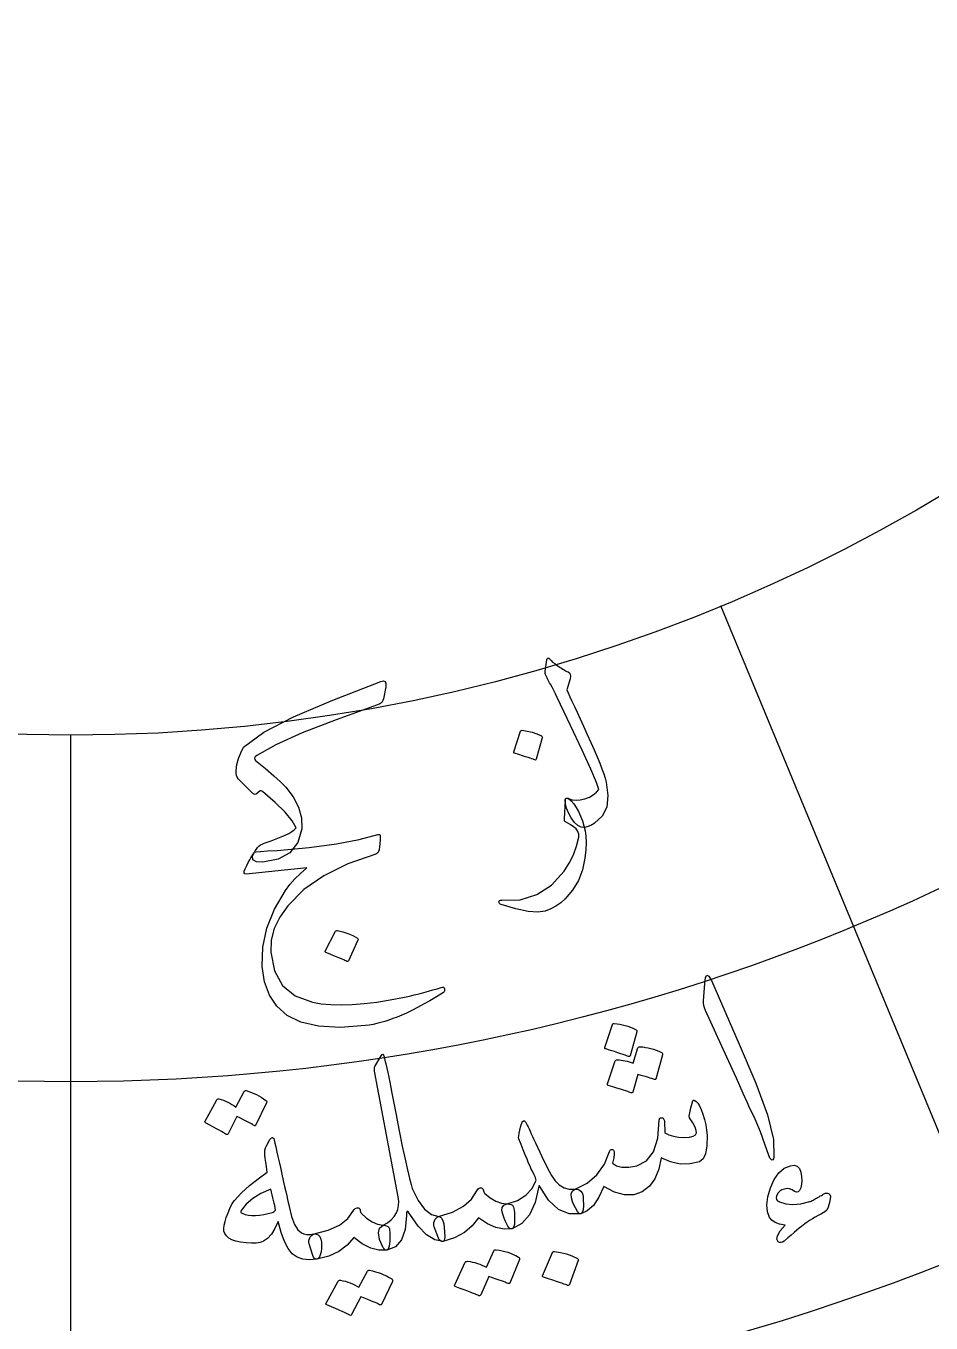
# Model space of a CAD drawing. Header units: millimetres. Extents: x -65 to 65, y -65 to 84.
# Drawn here: x -0.58 to 11.07, y -29.42 to -12.73 of the extents above; entities that cross this region are included whole.
import ezdxf

# ---------------------------------------------------------------- set-up
doc = ezdxf.new("R2010")
doc.units = ezdxf.units.MM
for name, color, linetype in [('ENGRAVE', 7, 'Continuous'), ('ENGRAVE_FINE', 8, 'Continuous'), ('GUIDE', 3, 'Continuous'), ('TEXT', 5, 'Continuous')]:
    doc.layers.add(name, color=color, linetype=linetype)

msp = doc.modelspace()

# ---------------------------------------------------------------- linework, layer by layer
at = {"layer": 'ENGRAVE'}
for radius in [57.525, 48.6086, 39.6922, 30.7759, 21.8595]:
    msp.add_circle((0, 0), radius, dxfattribs=at)
at = {"layer": 'ENGRAVE_FINE'}
for points in [[(11.7774, -28.4332), (8.3653, -20.1955)], [(0, -30.7759), (0, -21.8595)]]:
    msp.add_lwpolyline(points, dxfattribs=at)
for radius in [53.0668, 44.1504, 35.2341, 26.3177]:
    msp.add_circle((0, 0), radius, dxfattribs=at)
at = {"layer": 'GUIDE'}
msp.add_circle((0, 0), 59.475, dxfattribs=at)
at = {"layer": 'TEXT'}
for points in [[(6.1381, -20.8678), (6.1453, -20.8674), (6.1527, -20.8702), (6.1603, -20.8764), (6.1681, -20.8858), (6.1801, -20.9001), (6.1992, -20.9178), (6.2256, -20.9387), (6.2593, -20.9629), (6.2783, -20.9754), (6.2969, -20.9874), (6.315, -20.9989), (6.3326, -21.0099), (6.3497, -21.0202), (6.3666, -21.0295), (6.3832, -21.0378), (6.3995, -21.0451), (6.416, -21.0574), (6.4254, -21.076), (6.4277, -21.101), (6.4229, -21.1323), (6.3841, -21.2753), (6.4005, -21.3158), (6.4217, -21.3649), (6.4477, -21.4227), (6.4786, -21.4891), (6.5139, -21.5646), (6.5532, -21.6499), (6.5966, -21.7449), (6.6441, -21.8496), (6.6922, -21.9532), (6.7352, -22.0491), (6.7731, -22.1373), (6.8058, -22.2179), (6.8335, -22.2907), (6.8563, -22.3557), (6.8743, -22.4129), (6.8874, -22.4624), (6.9116, -22.6369), (6.895, -22.7834), (6.8375, -22.9016), (6.7388, -22.9912), (6.722, -23.0022), (6.7053, -23.0119), (6.6889, -23.0203), (6.6728, -23.0273), (6.6569, -23.0331), (6.6415, -23.038), (6.6263, -23.0419), (6.6116, -23.0449), (6.5668, -23.0433), (6.5229, -23.0225), (6.4801, -22.9825), (6.4383, -22.9233), (6.4026, -22.8574), (6.3778, -22.7972), (6.3638, -22.7428), (6.3606, -22.6942), (6.3618, -22.6851), (6.3644, -22.678), (6.3685, -22.6731), (6.3739, -22.6704), (6.3815, -22.6691), (6.3887, -22.6695), (6.3956, -22.6718), (6.4022, -22.6758), (6.4498, -22.6914), (6.5009, -22.6971), (6.5556, -22.6929), (6.6137, -22.6788), (6.6719, -22.655), (6.7217, -22.6268), (6.7629, -22.5944), (6.7957, -22.5576), (6.7641, -22.4658), (6.6918, -22.2979), (6.5794, -22.0537), (6.4279, -21.7328), (6.2591, -21.3762), (6.2369, -21.3287), (6.2149, -21.2842), (6.1929, -21.2426), (6.171, -21.2039), (6.1597, -21.1846), (6.1497, -21.1669), (6.1412, -21.1506), (6.1341, -21.1358), (6.128, -21.1228), (6.1228, -21.1118), (6.1184, -21.1029), (6.1147, -21.0961), (6.1082, -21.0804), (6.1043, -21.0656), (6.103, -21.0517), (6.1043, -21.0388), (6.1227, -20.8891), (6.1251, -20.881), (6.1285, -20.8748), (6.1328, -20.8704), (6.1381, -20.8678)], [(4.0515, -21.2367), (4.0234, -21.3896), (4.0156, -21.4148), (4.0004, -21.4365), (3.9777, -21.4546), (3.9475, -21.4692), (3.4158, -21.6603), (2.9779, -21.8291), (2.636, -21.9815), (2.3922, -22.1222), (2.3732, -22.139), (2.3645, -22.1551), (2.3659, -22.1706), (2.3776, -22.1853), (2.5038, -22.2891), (2.6108, -22.3804), (2.6982, -22.4595), (2.7656, -22.5265), (2.8628, -22.6542), (2.9299, -22.7859), (2.9664, -22.9219), (2.9718, -23.0623), (2.9203, -23.2395), (2.8192, -23.3711), (2.6687, -23.4562), (2.4693, -23.494), (2.3871, -23.4892), (2.3433, -23.4632), (2.3378, -23.4164), (2.3705, -23.3488), (2.3873, -23.325), (2.4014, -23.306), (2.4128, -23.2916), (2.4214, -23.282), (2.441, -23.2709), (2.4608, -23.2609), (2.4807, -23.2521), (2.5007, -23.2445), (2.576, -23.2185), (2.644, -23.1934), (2.7048, -23.169), (2.7584, -23.1456), (2.8048, -23.1225), (2.8439, -23.0991), (2.8757, -23.0756), (2.9003, -23.0519), (2.8469, -22.9592), (2.7564, -22.8506), (2.6295, -22.7257), (2.467, -22.5839), (2.4586, -22.5779), (2.4504, -22.5744), (2.4425, -22.5732), (2.4349, -22.5744), (2.3836, -22.6188), (2.3723, -22.6228), (2.3587, -22.6197), (2.3429, -22.6097), (2.3248, -22.5925), (2.1526, -22.4186), (2.1395, -22.4001), (2.131, -22.377), (2.127, -22.3495), (2.1276, -22.3175), (2.1381, -22.2374), (2.1575, -22.16), (2.1858, -22.0854), (2.2228, -22.0136), (2.4839, -21.8223), (2.8672, -21.6221), (3.3694, -21.4065), (3.9874, -21.1669), (4.0219, -21.1606), (4.0441, -21.1701), (4.054, -21.1955), (4.0515, -21.2367)], [(5.7869, -21.8089), (5.7895, -21.804), (5.7941, -21.8003), (5.8006, -21.7978), (5.809, -21.7964), (5.8733, -21.8054), (5.9358, -21.8206), (5.9966, -21.842), (6.0556, -21.8695), (6.062, -21.8745), (6.0658, -21.8801), (6.067, -21.8865), (6.0655, -21.8936), (5.989, -22.1683), (5.9853, -22.1754), (5.9788, -22.1786), (5.9697, -22.1779), (5.958, -22.1733), (5.9478, -22.1694), (5.9319, -22.1636), (5.9103, -22.1561), (5.8829, -22.1467), (5.8495, -22.1356), (5.8097, -22.1227), (5.7634, -22.1082), (5.7108, -22.0919), (5.7035, -22.0888), (5.6993, -22.0849), (5.6981, -22.0802), (5.6999, -22.0748)], [(6.4052, -22.6749), (6.4398, -22.7043), (6.4727, -22.742), (6.5039, -22.7882), (6.5334, -22.8428), (6.5598, -22.9012), (6.5827, -22.9619), (6.602, -23.0248), (6.6177, -23.0901), (6.627, -23.1582), (6.6296, -23.2391), (6.6254, -23.3328), (6.6143, -23.4393), (6.5836, -23.5895), (6.531, -23.7276), (6.4563, -23.8534), (6.3594, -23.9667), (6.303, -24.0172), (6.2414, -24.0601), (6.1746, -24.0954), (6.1027, -24.123), (6.0101, -24.1361), (5.8846, -24.1266), (5.7267, -24.094), (5.5369, -24.0377), (5.5252, -24.0318), (5.5166, -24.0242), (5.511, -24.0152), (5.5086, -24.0046), (5.5102, -23.9947), (5.5168, -23.9878), (5.5284, -23.9839), (5.5449, -23.983), (5.7817, -23.9759), (5.9954, -23.9109), (6.1844, -23.7887), (6.3474, -23.6098), (6.4137, -23.5063), (6.467, -23.3985), (6.5074, -23.2866), (6.535, -23.1705), (6.5367, -23.1523), (6.5346, -23.133), (6.5289, -23.1126), (6.5194, -23.0912), (6.5006, -23.0651), (6.4685, -23.0369), (6.4233, -23.0066), (6.3648, -22.9739), (6.3579, -22.9681), (6.3533, -22.9596), (6.3508, -22.9483), (6.3505, -22.9344), (6.3637, -22.6933), (6.3649, -22.6842), (6.3675, -22.6772), (6.3716, -22.6723), (6.377, -22.6695), (6.3846, -22.6682), (6.3918, -22.6687), (6.3987, -22.6709), (6.4052, -22.6749)], [(2.656, -23.3407), (3.0655, -23.3051), (3.4176, -23.2577), (3.7121, -23.2011), (3.9486, -23.1375), (3.9559, -23.1354), (3.9624, -23.1348), (3.9681, -23.1357), (3.9731, -23.1382), (3.9771, -23.1421), (3.9799, -23.1473), (3.9815, -23.1536), (3.9819, -23.1612), (3.9807, -23.1913), (3.9792, -23.2189), (3.9775, -23.2441), (3.9756, -23.2669), (3.9735, -23.2873), (3.9711, -23.3053), (3.9686, -23.3208), (3.9658, -23.3339), (3.9588, -23.3553), (3.9493, -23.3719), (3.9373, -23.3835), (3.9229, -23.3902), (3.5644, -23.5157), (3.2565, -23.667), (2.9986, -23.8462), (2.7904, -24.0549), (2.688, -24.1984), (2.6175, -24.3457), (2.5794, -24.4969), (2.5741, -24.6524), (2.62, -24.8907), (2.7239, -25.0778), (2.8868, -25.213), (3.109, -25.2951), (3.2219, -25.3138), (3.345, -25.3251), (3.4783, -25.3286), (3.6218, -25.3244), (3.7751, -25.3124), (3.9379, -25.2926), (4.11, -25.265), (4.2915, -25.2293), (4.3557, -25.2149), (4.4186, -25.2), (4.4804, -25.1848), (4.5411, -25.1692), (4.6, -25.1534), (4.657, -25.1374), (4.7119, -25.1212), (4.7647, -25.1049), (4.781, -25.101), (4.7935, -25.1027), (4.8023, -25.1101), (4.8072, -25.1231), (4.8089, -25.1389), (4.8073, -25.1517), (4.8025, -25.1615), (4.7945, -25.1681), (4.7046, -25.2242), (4.6189, -25.2754), (4.5374, -25.3219), (4.4602, -25.3636), (4.3877, -25.4008), (4.32, -25.4336), (4.2573, -25.4622), (4.1995, -25.4864), (4.1447, -25.5062), (4.0911, -25.5244), (4.0388, -25.5411), (3.9878, -25.5563), (3.9378, -25.5695), (3.8886, -25.5805), (3.8401, -25.5893), (3.7924, -25.5958), (3.4637, -25.6188), (3.1859, -25.6037), (2.9596, -25.5522), (2.7853, -25.4656), (2.6525, -25.3472), (2.5543, -25.2025), (2.4903, -25.0319), (2.4599, -24.8356), (2.4685, -24.5875), (2.5224, -24.3419), (2.6203, -24.0987), (2.7608, -23.8572), (2.8173, -23.7823), (2.8821, -23.709), (2.9553, -23.6373), (3.0369, -23.5671), (2.2577, -23.648), (2.2382, -23.6418), (2.229, -23.6281), (2.23, -23.6069), (2.2413, -23.5784), (2.2636, -23.5362), (2.2838, -23.4982), (2.3019, -23.4645), (2.3179, -23.435), (2.332, -23.4099), (2.344, -23.3895), (2.3541, -23.3737), (2.3622, -23.3626), (2.3827, -23.3587), (2.4385, -23.3539), (2.5296, -23.3481), (2.656, -23.3407)], [(3.4057, -24.3822), (3.4093, -24.3776), (3.4148, -24.3744), (3.4221, -24.3725), (3.4314, -24.372), (3.4995, -24.388), (3.5648, -24.4099), (3.6274, -24.4377), (3.6872, -24.4715), (3.6933, -24.4771), (3.6966, -24.4831), (3.6969, -24.4896), (3.6943, -24.4965), (3.5723, -24.762), (3.5673, -24.7686), (3.5599, -24.7711), (3.5502, -24.7694), (3.5381, -24.7636), (3.5277, -24.7586), (3.5114, -24.7511), (3.4892, -24.7413), (3.461, -24.729), (3.4266, -24.7143), (3.3854, -24.6972), (3.3376, -24.6777), (3.2831, -24.6557), (3.2757, -24.6518), (3.2717, -24.6475), (3.2711, -24.6427), (3.2738, -24.6375)], [(8.1578, -25.0521), (8.1679, -24.9783), (8.1853, -24.9478), (8.2102, -24.9606), (8.2427, -25.0167), (8.5973, -25.8346), (8.8158, -26.3362), (8.9646, -26.7455), (9.0417, -27.0631), (9.0462, -27.2894), (9.0401, -27.31), (9.0327, -27.3225), (9.0241, -27.3267), (9.0143, -27.3228), (9.0048, -27.3147), (8.9961, -27.3031), (8.9881, -27.2878), (8.9809, -27.269), (8.9318, -27.1199), (8.8728, -26.964), (8.804, -26.8014), (8.7255, -26.6319), (8.7059, -26.5873), (8.6517, -26.4673), (8.5632, -26.2718), (8.4407, -26.0005), (8.1661, -25.3999), (8.1538, -25.3672), (8.1456, -25.3361), (8.1415, -25.3065), (8.1414, -25.2784)], [(6.9679, -25.5816), (6.9708, -25.5762), (6.9759, -25.572), (6.983, -25.5691), (6.9924, -25.5675), (7.0283, -25.5714), (7.0637, -25.577), (7.0984, -25.5841), (7.1325, -25.5927), (7.1662, -25.603), (7.1998, -25.6152), (7.2333, -25.6293), (7.2667, -25.6453), (7.2757, -25.6519), (7.2813, -25.6591), (7.2835, -25.6667), (7.2822, -25.6748), (7.1966, -25.9848), (7.1921, -25.9913), (7.1847, -25.9938), (7.1744, -25.9924), (7.1612, -25.9871), (7.1498, -25.9827), (7.1321, -25.9763), (7.1079, -25.9679), (7.0774, -25.9575), (7.0401, -25.9451), (6.9957, -25.9308), (6.9441, -25.9147), (6.8853, -25.8966), (6.8772, -25.8931), (6.8725, -25.8888), (6.8711, -25.8835), (6.8731, -25.8774)], [(7.2975, -25.8814), (7.3005, -25.8759), (7.3056, -25.8716), (7.3128, -25.8686), (7.3222, -25.8669), (7.3587, -25.8704), (7.3946, -25.8755), (7.4298, -25.8821), (7.4643, -25.8904), (7.4985, -25.9003), (7.5326, -25.9121), (7.5666, -25.9258), (7.6006, -25.9413), (7.6079, -25.947), (7.6124, -25.9539), (7.6142, -25.9621), (7.6131, -25.9717), (7.528, -26.2831), (7.5246, -26.2878), (7.518, -26.2897), (7.5083, -26.2887), (7.4955, -26.2848), (7.487, -26.282), (7.4738, -26.2778), (7.4558, -26.2721), (7.4331, -26.2649), (7.4057, -26.2564), (7.3736, -26.2468), (7.337, -26.2361), (7.2957, -26.2244), (7.2308, -26.4528), (7.2262, -26.4592), (7.2186, -26.4618), (7.2081, -26.4604), (7.1948, -26.4551), (7.1833, -26.4507), (7.1653, -26.4443), (7.1409, -26.4359), (7.1099, -26.4255), (7.0721, -26.4131), (7.0271, -26.3989), (6.9748, -26.3828), (6.9152, -26.3647), (6.9085, -26.3609), (6.9048, -26.3562), (6.9041, -26.3508), (6.9063, -26.3446), (7.0049, -26.0484), (7.0079, -26.0429), (7.0131, -26.0387), (7.0204, -26.0358), (7.0299, -26.0342), (7.0557, -26.037), (7.0816, -26.0404), (7.1074, -26.0445), (7.1332, -26.0493), (7.1588, -26.0551), (7.1841, -26.0621), (7.2091, -26.0703), (7.2338, -26.0798)], [(4.7364, -28.0518), (4.7572, -28.0591), (4.7743, -28.0776), (4.7877, -28.1072), (4.7975, -28.1481), (4.8085, -28.2457), (4.811, -28.3158), (4.8051, -28.3584), (4.7907, -28.3734), (4.6838, -28.3539), (4.5768, -28.2885), (4.4701, -28.1774), (4.3639, -28.0205), (4.3426, -27.9915), (4.3279, -27.9848), (4.3199, -28.0005), (4.3186, -28.0385), (4.3038, -28.2177), (4.2566, -28.3522), (4.1768, -28.4419), (4.0647, -28.4865), (4.0536, -28.4856), (4.0422, -28.4796), (4.0306, -28.4687), (4.0187, -28.4528), (3.9727, -28.3465), (3.9575, -28.2628), (3.9729, -28.2019), (4.0186, -28.1636), (4.075, -28.1322), (4.1227, -28.0955), (4.1616, -28.0535), (4.1917, -28.0065), (4.2089, -27.9608), (4.2179, -27.9109), (4.2189, -27.8567), (4.2119, -27.7982), (3.9086, -26.1836), (3.9062, -26.1622), (3.9062, -26.1446), (3.9084, -26.1308), (3.9129, -26.1207), (3.9919, -25.9841), (4.0047, -25.9681), (4.0155, -25.9649), (4.0245, -25.9742), (4.0315, -25.9963), (4.042, -26.0407), (4.0533, -26.0892), (4.0654, -26.1416), (4.0784, -26.1981), (4.0918, -26.2586), (4.1053, -26.3232), (4.1187, -26.3919), (4.1321, -26.4648), (4.181, -26.7209), (4.2253, -26.9477), (4.2653, -27.1451), (4.3007, -27.3132), (4.3314, -27.4518), (4.357, -27.5607), (4.3775, -27.6399), (4.3929, -27.6894), (4.4683, -27.8439), (4.5507, -27.9559), (4.6402, -28.0252), (4.7364, -28.0518)], [(2.2286, -26.4416), (2.2325, -26.4367), (2.2382, -26.4335), (2.2458, -26.432), (2.2552, -26.4321), (2.29, -26.4425), (2.3237, -26.4543), (2.3566, -26.4676), (2.3886, -26.4822), (2.4199, -26.4985), (2.4507, -26.5166), (2.4812, -26.5365), (2.5112, -26.5582), (2.5172, -26.5652), (2.5203, -26.5728), (2.5205, -26.5813), (2.5177, -26.5904), (2.3773, -26.8798), (2.373, -26.8838), (2.3663, -26.8844), (2.3571, -26.8816), (2.3454, -26.8753), (2.3373, -26.8694), (2.3241, -26.8613), (2.306, -26.8511), (2.283, -26.8389), (2.2547, -26.8244), (2.2211, -26.8073), (2.1821, -26.7876), (2.1377, -26.7654), (2.0225, -26.9888), (2.0169, -26.9958), (2.0092, -26.998), (1.9994, -26.9953), (1.9874, -26.9878), (1.9771, -26.9813), (1.9609, -26.9715), (1.9388, -26.9586), (1.9107, -26.9424), (1.8764, -26.9231), (1.8354, -26.9005), (1.7878, -26.8746), (1.7334, -26.8455), (1.7277, -26.8404), (1.725, -26.8351), (1.7253, -26.8297), (1.7286, -26.824), (1.8794, -26.5487), (1.8833, -26.5438), (1.8891, -26.5407), (1.8968, -26.5392), (1.9062, -26.5395), (1.9356, -26.5472), (1.9643, -26.5566), (1.9922, -26.5676), (2.0195, -26.5802), (2.046, -26.5942), (2.0717, -26.6093), (2.0968, -26.6256), (2.121, -26.6431)], [(8.0026, -26.5629), (8.0086, -26.5554), (8.0179, -26.5545), (8.0305, -26.5601), (8.0466, -26.5723), (8.0668, -26.5951), (8.0875, -26.63), (8.1086, -26.6771), (8.1302, -26.7363), (8.1521, -26.8045), (8.1687, -26.8723), (8.18, -26.9399), (8.1859, -27.0072), (8.1843, -27.1421), (8.1675, -27.2437), (8.1357, -27.3118), (8.0889, -27.3465), (7.9626, -27.3757), (7.8384, -27.3769), (7.7166, -27.3501), (7.5975, -27.2953), (7.567, -27.4426), (7.5157, -27.565), (7.4436, -27.6622), (7.3509, -27.734), (7.2436, -27.7726), (7.1253, -27.7742), (6.9964, -27.7387), (6.8575, -27.666), (6.7938, -27.8042), (6.7231, -27.9087), (6.6458, -27.9796), (6.5621, -28.0168), (6.5423, -28.0112), (6.5188, -27.986), (6.4917, -27.9411), (6.4611, -27.8766), (6.4402, -27.8108), (6.4377, -27.7593), (6.4535, -27.7221), (6.4878, -27.6992), (6.6436, -27.6234), (6.7697, -27.5169), (6.8659, -27.3803), (6.932, -27.2138), (6.9355, -27.2048), (6.94, -27.1978), (6.9456, -27.1929), (6.9521, -27.19), (6.9606, -27.1888), (6.9688, -27.1895), (6.9765, -27.1922), (6.9837, -27.1969), (6.9919, -27.2149), (6.9924, -27.2489), (6.9853, -27.2989), (6.9705, -27.3649), (7.021, -27.3999), (7.0903, -27.4173), (7.1783, -27.4172), (7.2848, -27.3991), (7.4071, -27.3375), (7.4959, -27.219), (7.5508, -27.0442), (7.5715, -26.8133), (7.5723, -26.8015), (7.5749, -26.7925), (7.5793, -26.7863), (7.5853, -26.783), (7.5953, -26.7811), (7.6044, -26.7813), (7.6128, -26.7837), (7.6204, -26.7881), (7.6272, -26.7956), (7.6322, -26.8036), (7.6356, -26.812), (7.6372, -26.821), (7.6441, -26.9773), (7.695, -27.0019), (7.7531, -27.0197), (7.8183, -27.0306), (7.8906, -27.0346), (7.9588, -27.0309), (8.0084, -27.0198), (8.0392, -27.0014), (8.0512, -26.9758), (8.0479, -26.9433), (8.0315, -26.9004), (8.0022, -26.8472), (7.96, -26.7837), (7.9578, -26.7628), (7.9643, -26.7191), (7.9793, -26.6524), (8.0026, -26.5629)], [(5.7646, -27.0514), (5.7621, -27.0355), (5.7634, -27.0119), (5.7685, -26.9804), (5.7774, -26.9412), (5.7877, -26.9036), (5.7964, -26.8732), (5.8034, -26.8501), (5.8088, -26.8344), (5.8224, -26.8198), (5.8363, -26.8191), (5.8505, -26.8323), (5.865, -26.8592), (5.8733, -26.8779), (5.8835, -26.9002), (5.8956, -26.9259), (5.9096, -26.9552), (5.9251, -26.9879), (5.9415, -27.0238), (5.959, -27.063), (5.9774, -27.1054), (6.0597, -27.2811), (6.1294, -27.4206), (6.1863, -27.5239), (6.2302, -27.5911), (6.2852, -27.6462), (6.3466, -27.6827), (6.4141, -27.7003), (6.4878, -27.6992), (6.5088, -27.6985), (6.5282, -27.7028), (6.5459, -27.7121), (6.5621, -27.7264), (6.5772, -27.7466), (6.5877, -27.7706), (6.5933, -27.7986), (6.5943, -27.8305), (6.5952, -27.9085), (6.5901, -27.9656), (6.5791, -28.0017), (6.5621, -28.0168), (6.4116, -28.0193), (6.273, -27.9613), (6.1468, -27.843), (6.0333, -27.6645), (6.0285, -27.6584), (6.025, -27.6561), (6.0228, -27.6578), (6.0219, -27.6633), (5.976, -27.8697), (5.9031, -28.0297), (5.8034, -28.143), (5.6774, -28.2094), (5.6619, -28.2111), (5.6474, -28.2062), (5.634, -28.1945), (5.6216, -28.1762), (5.6084, -28.1491), (5.5933, -28.1144), (5.5762, -28.0723), (5.5572, -28.0228), (5.5455, -27.9731), (5.5509, -27.9344), (5.5734, -27.9066), (5.6131, -27.8896), (5.7476, -27.8439), (5.8548, -27.7779), (5.9344, -27.6917), (5.9863, -27.5857), (5.9852, -27.5739), (5.9769, -27.5507), (5.9615, -27.516), (5.939, -27.4699), (5.925, -27.4414), (5.909, -27.406), (5.8907, -27.3635), (5.8703, -27.3142), (5.8475, -27.2581), (5.8223, -27.1957), (5.7947, -27.1268), (5.7646, -27.0514)], [(2.5624, -27.063), (2.5808, -27.0385), (2.5966, -27.0343), (2.6101, -27.0503), (2.621, -27.0865), (2.6256, -27.1086), (2.6323, -27.1392), (2.6412, -27.1781), (2.6522, -27.2255), (2.6652, -27.2818), (2.6801, -27.3475), (2.6968, -27.4226), (2.7154, -27.507), (2.7339, -27.59), (2.7503, -27.6642), (2.7649, -27.7298), (2.7774, -27.7867), (2.788, -27.8347), (2.7966, -27.8736), (2.8031, -27.9033), (2.8075, -27.9239), (2.8393, -28.0535), (2.8764, -28.1528), (2.9189, -28.222), (2.9666, -28.261), (2.999, -28.2746), (3.0371, -28.2817), (3.0809, -28.2822), (3.1306, -28.2761), (3.1605, -28.2776), (3.1846, -28.2892), (3.203, -28.3111), (3.2157, -28.3431), (3.2234, -28.3826), (3.2266, -28.4231), (3.2253, -28.4645), (3.2194, -28.5069), (3.2098, -28.5435), (3.1977, -28.5713), (3.1833, -28.5902), (3.1664, -28.6003), (3.0697, -28.6099), (2.9847, -28.6016), (2.9114, -28.5755), (2.85, -28.5316), (2.7955, -28.4635), (2.7472, -28.3714), (2.7052, -28.2556), (2.6694, -28.1159), (2.6262, -28.2071), (2.5801, -28.2798), (2.5312, -28.334), (2.4795, -28.3697), (2.4364, -28.3846), (2.3848, -28.3933), (2.3248, -28.3958), (2.2566, -28.392), (2.1842, -28.3817), (2.1231, -28.3677), (2.0733, -28.3501), (2.0348, -28.3288), (2.003, -28.3013), (1.9812, -28.2717), (1.9694, -28.2401), (1.9675, -28.2064), (1.9729, -28.1638), (1.984, -28.1162), (2.0005, -28.0637), (2.0225, -28.0063), (2.0473, -27.9484), (2.0692, -27.902), (2.0883, -27.8672), (2.1046, -27.844), (2.1972, -27.7468), (2.2985, -27.6541), (2.4084, -27.5656), (2.5269, -27.4813), (2.5159, -27.4125), (2.5071, -27.353), (2.5005, -27.3029), (2.4961, -27.2621), (2.495, -27.2276), (2.4981, -27.1964), (2.5055, -27.1685), (2.5171, -27.1437)], [(9.7021, -27.993), (9.6579, -28.0177), (9.6169, -28.0406), (9.5792, -28.0619), (9.5446, -28.0816), (9.5135, -28.0998), (9.4863, -28.1167), (9.4628, -28.1322), (9.4433, -28.1464), (9.4236, -28.1617), (9.4001, -28.1804), (9.3727, -28.2026), (9.3413, -28.2282), (9.306, -28.2573), (9.2668, -28.2903), (9.2238, -28.3271), (9.1768, -28.3677), (9.1569, -28.3818), (9.1379, -28.3879), (9.1199, -28.3861), (9.1029, -28.3763), (9.0845, -28.3449), (9.093, -28.2986), (9.1284, -28.2375), (9.1904, -28.1614), (9.12, -28.1486), (9.0633, -28.1283), (9.0204, -28.1007), (8.9913, -28.0658), (8.9639, -27.9911), (8.9569, -27.9027), (8.9701, -27.8006), (9.0033, -27.6849), (9.0515, -27.575), (9.11, -27.4906), (9.1791, -27.4316), (9.259, -27.3978), (9.3085, -27.3934), (9.3475, -27.406), (9.3761, -27.4355), (9.3942, -27.482), (9.4036, -27.5357), (9.4062, -27.587), (9.402, -27.6358), (9.3909, -27.6822), (9.3759, -27.7171), (9.3575, -27.7365), (9.3358, -27.7402), (9.3109, -27.7283), (9.2803, -27.7082), (9.2486, -27.6966), (9.2158, -27.6934), (9.1819, -27.6987), (9.1482, -27.7099), (9.1207, -27.7266), (9.0996, -27.7488), (9.0846, -27.7766), (9.0769, -27.8067), (9.0798, -27.8315), (9.0933, -27.8509), (9.1175, -27.8649), (9.1995, -27.8902), (9.2919, -27.898), (9.3947, -27.8882), (9.5076, -27.8607), (9.517, -27.8571), (9.5273, -27.8525), (9.5386, -27.8468), (9.5507, -27.8402), (9.5638, -27.8327), (9.578, -27.8246), (9.5931, -27.8159), (9.6094, -27.8065), (9.627, -27.7967), (9.643, -27.7877), (9.6572, -27.7795), (9.6697, -27.7722), (9.6808, -27.7658), (9.6908, -27.7605), (9.6996, -27.7564), (9.7073, -27.7533), (9.7226, -27.7496), (9.7363, -27.7499), (9.7483, -27.7541), (9.7587, -27.7622), (9.7665, -27.7707), (9.7719, -27.7796), (9.7749, -27.7889), (9.7755, -27.7985), (9.7625, -27.8727), (9.7458, -27.9299), (9.7257, -27.97), (9.7021, -27.993)], [(2.5722, -27.6991), (2.4466, -27.7557), (2.3412, -27.8205), (2.2559, -27.8937), (2.1908, -27.9754), (2.1869, -27.9862), (2.1878, -27.9957), (2.1937, -28.0038), (2.2045, -28.0107), (2.2435, -28.0239), (2.2853, -28.0329), (2.3301, -28.0377), (2.3777, -28.0384), (2.4282, -28.0348), (2.4815, -28.0271), (2.5375, -28.0152), (2.5964, -27.999), (2.6054, -27.9952), (2.6146, -27.9891), (2.624, -27.9807), (2.6337, -27.97), (2.6288, -27.9406), (2.6231, -27.91), (2.6166, -27.8781), (2.6093, -27.8449), (2.6012, -27.8104), (2.5923, -27.7746), (2.5826, -27.7375), (2.5722, -27.6991)], [(5.6131, -27.8896), (5.6434, -27.893), (5.6663, -27.8983), (5.6816, -27.9056), (5.6893, -27.9149), (5.6953, -27.9303), (5.7002, -27.9496), (5.704, -27.9729), (5.7067, -28.0001), (5.7103, -28.0883), (5.7066, -28.1527), (5.6956, -28.193), (5.6774, -28.2094), (5.5765, -28.2154), (5.4703, -28.194), (5.3592, -28.145), (5.2434, -28.0684), (5.1661, -28.1728), (5.0642, -28.2587), (4.9378, -28.3259), (4.7871, -28.3741), (4.7698, -28.3735), (4.7546, -28.3657), (4.7415, -28.3507), (4.7305, -28.3284), (4.6764, -28.1831), (4.6704, -28.1669), (4.6688, -28.1486), (4.6715, -28.1282), (4.6784, -28.1056), (4.6877, -28.0876), (4.6999, -28.0727), (4.7149, -28.061), (4.7328, -28.0524), (4.9107, -27.9942), (5.0517, -27.9194), (5.1559, -27.8285), (5.2231, -27.7219), (5.2305, -27.7076), (5.2405, -27.6965), (5.2528, -27.6886), (5.2677, -27.684), (5.2821, -27.6833), (5.2933, -27.6874), (5.3013, -27.6963), (5.3059, -27.7099), (5.3089, -27.7231), (5.3125, -27.7345), (5.3166, -27.7438), (5.3213, -27.7512), (5.3954, -27.8114), (5.4688, -27.8546), (5.5414, -27.8806), (5.6131, -27.8896)], [(4.0186, -28.1636), (4.0488, -28.1687), (4.0713, -28.1753), (4.0862, -28.1834), (4.0934, -28.1931), (4.0984, -28.2089), (4.1022, -28.2285), (4.1047, -28.2519), (4.1059, -28.2792), (4.1044, -28.3675), (4.0971, -28.4315), (4.0838, -28.4712), (4.0647, -28.4865), (3.9636, -28.4868), (3.8588, -28.4594), (3.7506, -28.4041), (3.6394, -28.3211), (3.5563, -28.4209), (3.4497, -28.5009), (3.3197, -28.5608), (3.1664, -28.6003), (3.1492, -28.5988), (3.1345, -28.5901), (3.1223, -28.5744), (3.1126, -28.5515), (3.0668, -28.4034), (3.0618, -28.3868), (3.0612, -28.3684), (3.065, -28.3482), (3.0732, -28.3261), (3.0836, -28.3086), (3.0966, -28.2944), (3.1122, -28.2836), (3.1306, -28.2761), (3.3115, -28.2281), (3.4565, -28.1614), (3.5656, -28.0766), (3.6388, -27.974), (3.6471, -27.9601), (3.6576, -27.9496), (3.6704, -27.9425), (3.6855, -27.9387), (3.7, -27.9388), (3.7109, -27.9435), (3.7183, -27.9528), (3.7222, -27.9667), (3.7245, -27.9801), (3.7274, -27.9916), (3.731, -28.0012), (3.7352, -28.0088), (3.8058, -28.0732), (3.8766, -28.1204), (3.9476, -28.1506), (4.0186, -28.1636)], [(5.4442, -28.4915), (5.4479, -28.4862), (5.4538, -28.4823), (5.4619, -28.4798), (5.4722, -28.4788), (5.5109, -28.4849), (5.5487, -28.4926), (5.5857, -28.5017), (5.6218, -28.5124), (5.6573, -28.5248), (5.6925, -28.539), (5.7275, -28.5551), (5.7621, -28.5731), (5.7694, -28.5793), (5.7735, -28.5865), (5.7744, -28.5949), (5.7723, -28.6043), (5.6479, -28.9098), (5.6437, -28.9144), (5.6365, -28.9158), (5.6262, -28.9141), (5.6129, -28.9093), (5.6035, -28.9043), (5.5885, -28.8978), (5.5679, -28.8899), (5.5417, -28.8806), (5.5097, -28.8695), (5.4715, -28.8566), (5.4273, -28.8418), (5.377, -28.8251), (5.2739, -29.0614), (5.2685, -29.0691), (5.2603, -29.0722), (5.2494, -29.0707), (5.2357, -29.0647), (5.2239, -29.0594), (5.2054, -29.0517), (5.1801, -29.0415), (5.1481, -29.0288), (5.109, -29.0136), (5.0623, -28.996), (5.0081, -28.976), (4.9463, -28.9535), (4.9395, -28.9492), (4.9361, -28.9443), (4.9359, -28.9388), (4.9389, -28.9328), (5.0755, -28.6405), (5.0793, -28.6352), (5.0853, -28.6314), (5.0934, -28.629), (5.1038, -28.6281), (5.1364, -28.6322), (5.1684, -28.6381), (5.1998, -28.6457), (5.2306, -28.6549), (5.2608, -28.6656), (5.2902, -28.6776), (5.319, -28.6908), (5.347, -28.7053)], [(6.1958, -28.5156), (6.1995, -28.5102), (6.2053, -28.5061), (6.2134, -28.5034), (6.2237, -28.5021), (6.3013, -28.5143), (6.3762, -28.5334), (6.4485, -28.5594), (6.5183, -28.5923), (6.5256, -28.5981), (6.5298, -28.6046), (6.5307, -28.6118), (6.5284, -28.6197), (6.4144, -28.9277), (6.4093, -28.9355), (6.4013, -28.939), (6.3903, -28.9379), (6.3763, -28.9324), (6.3643, -28.9276), (6.3454, -28.9206), (6.3197, -28.9114), (6.2872, -28.9), (6.2474, -28.8864), (6.1999, -28.8706), (6.1448, -28.8528), (6.082, -28.8328), (6.0734, -28.829), (6.0686, -28.8245), (6.0675, -28.8191), (6.0701, -28.813)], [(3.8158, -28.7549), (3.8199, -28.7498), (3.826, -28.7462), (3.8342, -28.7442), (3.8445, -28.7438), (3.8828, -28.7521), (3.9201, -28.7619), (3.9565, -28.7732), (3.992, -28.7859), (4.0267, -28.8002), (4.0611, -28.8165), (4.095, -28.8345), (4.1286, -28.8544), (4.1355, -28.861), (4.1392, -28.8685), (4.1397, -28.8769), (4.137, -28.8862), (3.9954, -29.1841), (3.991, -29.1884), (3.9837, -29.1894), (3.9735, -29.1871), (3.9606, -29.1816), (3.9514, -29.1761), (3.9368, -29.1688), (3.9167, -29.1597), (3.8911, -29.1489), (3.8597, -29.136), (3.8224, -29.121), (3.7791, -29.1037), (3.7298, -29.0841), (3.6134, -29.3142), (3.6076, -29.3216), (3.5993, -29.3242), (3.5884, -29.3221), (3.5751, -29.3153), (3.5636, -29.3094), (3.5456, -29.3006), (3.5209, -29.289), (3.4897, -29.2745), (3.4515, -29.2571), (3.4059, -29.2369), (3.3529, -29.2139), (3.2925, -29.1879), (3.286, -29.1832), (3.2828, -29.178), (3.2829, -29.1726), (3.2863, -29.1667), (3.4392, -28.8827), (3.4434, -28.8776), (3.4496, -28.8741), (3.4578, -28.8722), (3.4682, -28.8719), (3.5005, -28.8779), (3.5322, -28.8856), (3.5631, -28.8949), (3.5933, -28.9059), (3.6228, -28.9183), (3.6515, -28.9319), (3.6795, -28.9468), (3.7067, -28.9628)]]:
    msp.add_lwpolyline(points, close=True, dxfattribs=at)

doc.saveas('drawing.dxf')
